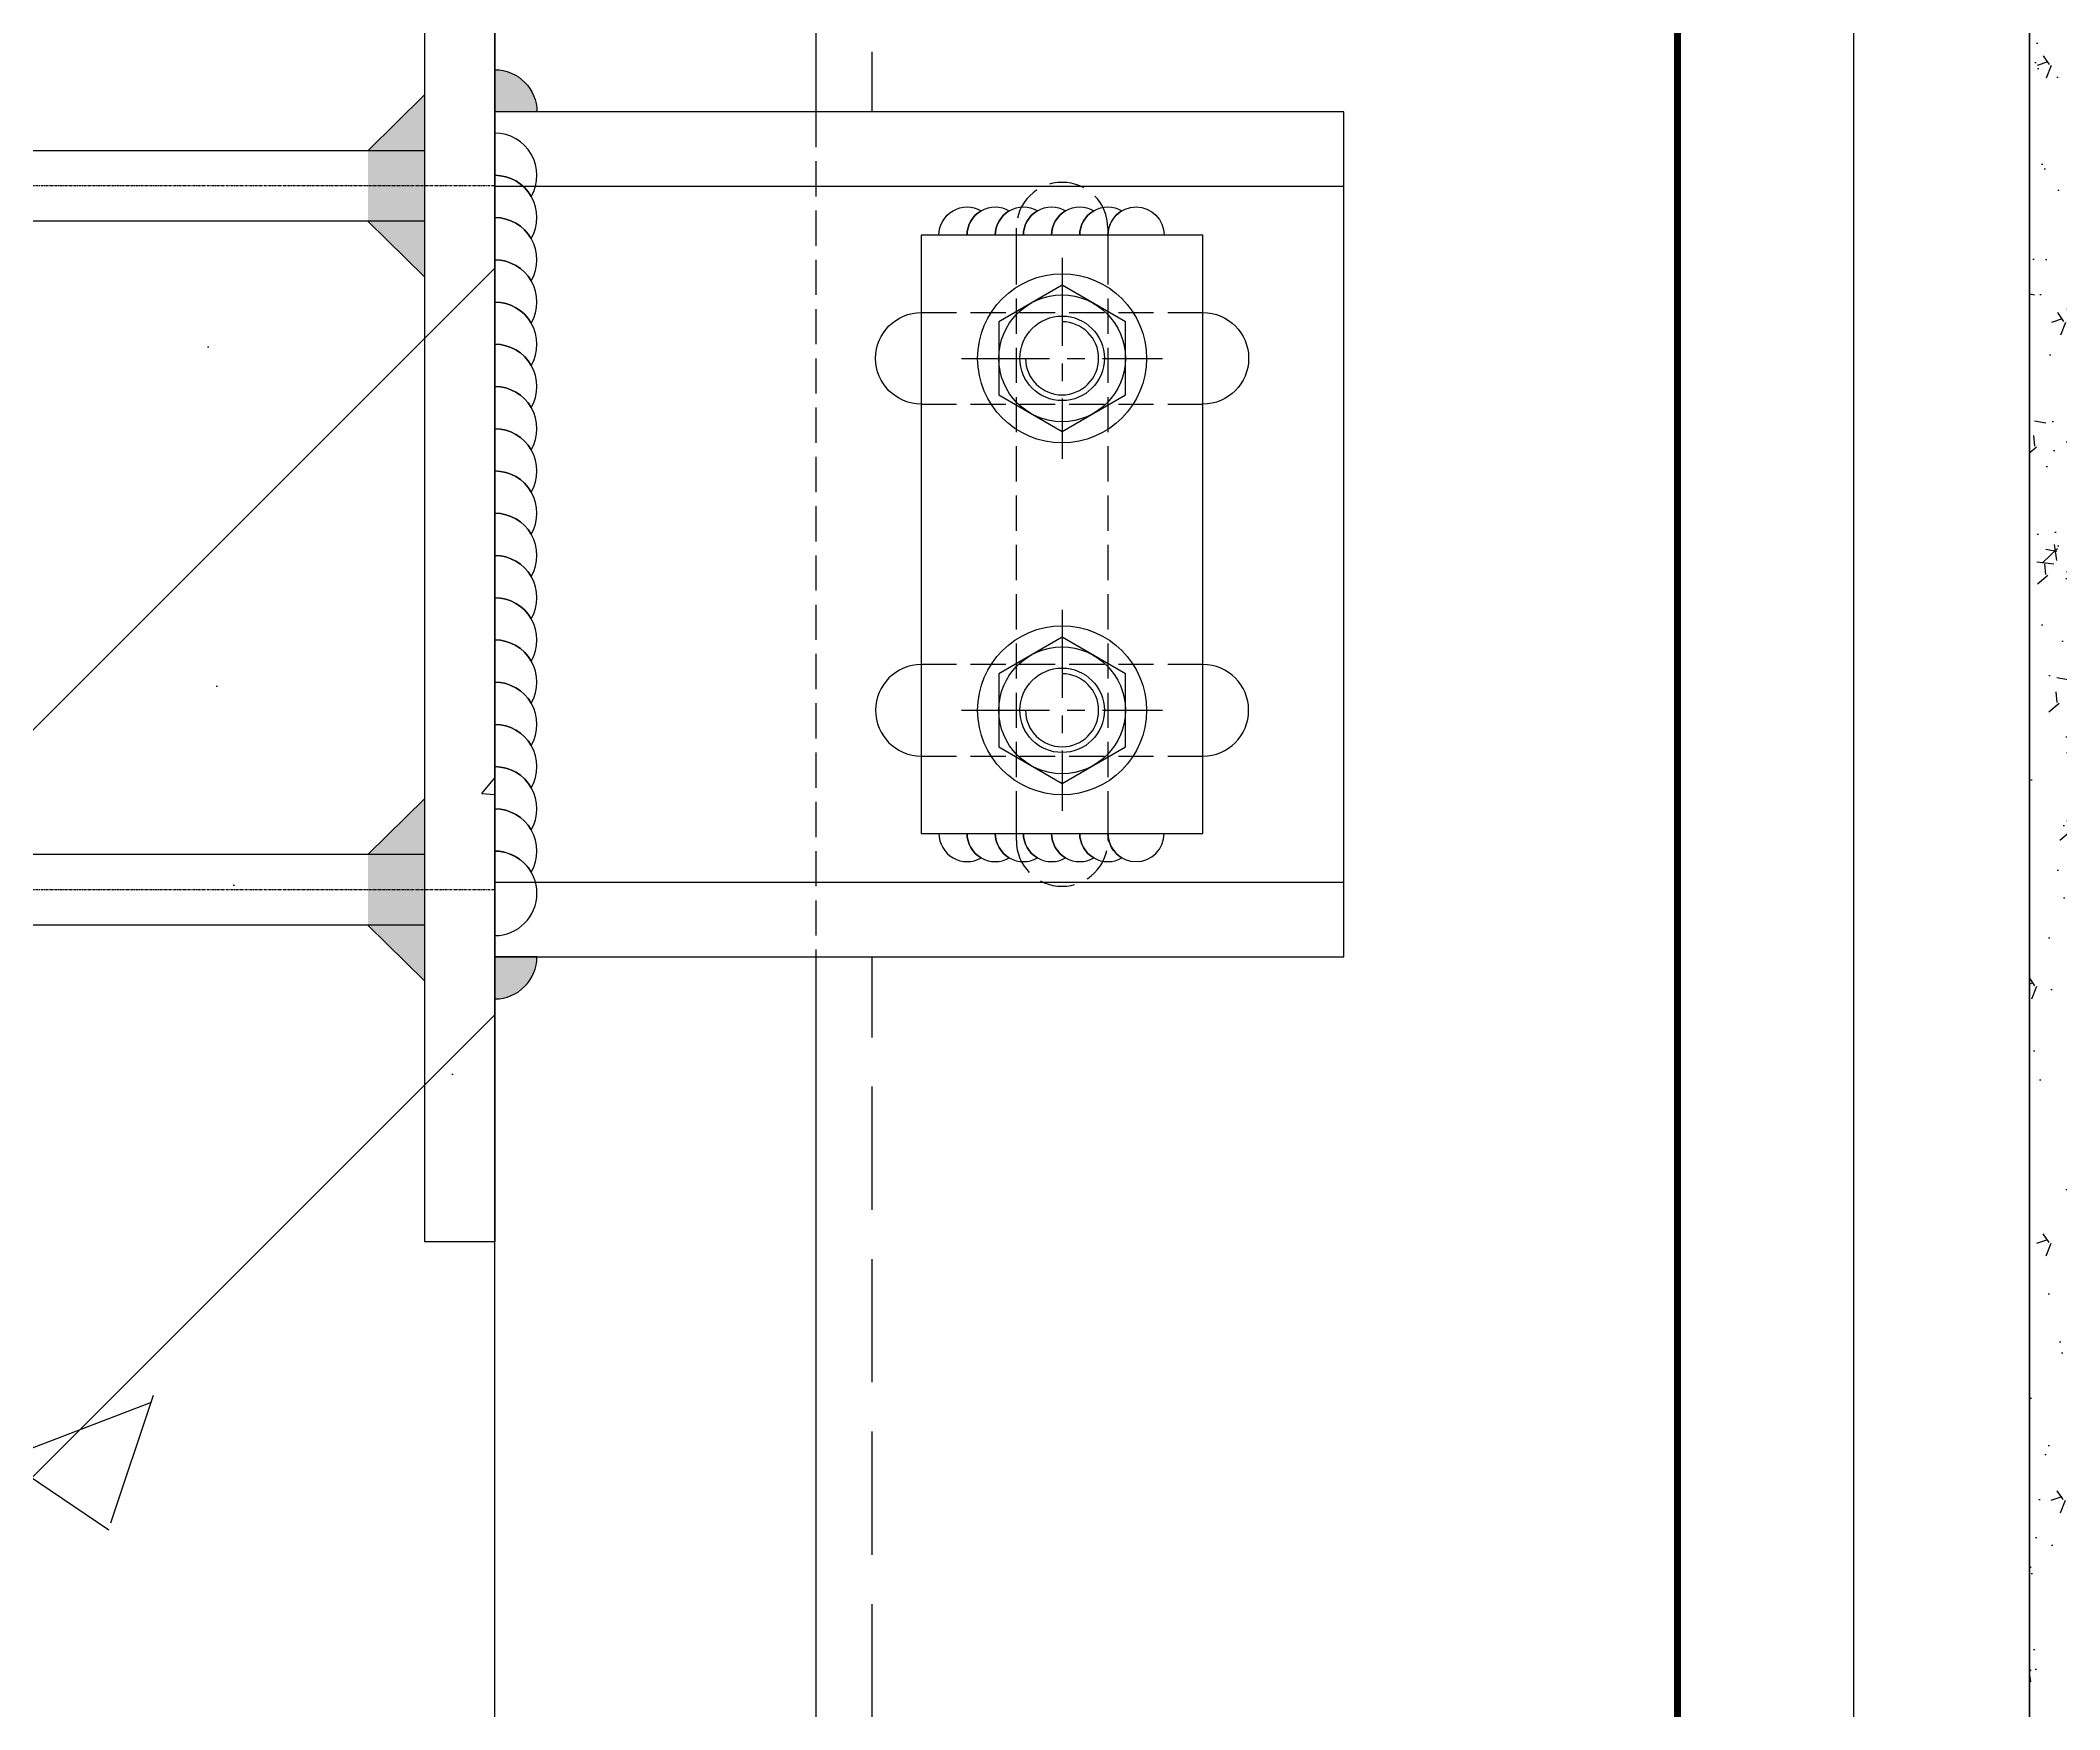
# Model space of a CAD drawing. Extents: x 220580 to 2027826, y -309201 to 71987.
# Drawn here: x 404483.6 to 404770.5, y -209895.4 to -209658.3 of the extents above; entities that cross this region are included whole.
import ezdxf
from ezdxf.enums import TextEntityAlignment as Align

# ---------------------------------------------------------------- set-up
doc = ezdxf.new("R2010")
doc.units = 0
for name, pattern in [('CENTER', [2, 1.25, -0.25, 0.25, -0.25]), ('ZN-CENTER', [2, 1.25, -0.25, 0.25, -0.25]), ('ZN-DASH', [0.35, 0.25, -0.1])]:
    doc.linetypes.add(name, pattern=pattern)
for name, color, linetype in [('!ZN1-填充-8', 8, 'Continuous'), ('!ZN3-其它材质幕墙-60', 60, 'Continuous'), ('!ZN3-铝板幕墙-3', 3, 'Continuous'), ('!ZN4-焊缝-8', 8, 'Continuous'), ('!ZN4-配件-11', 11, 'Continuous'), ('!ZN5-钢材投影-40', 40, 'Continuous'), ('!ZN5-铝材投影-112', 112, 'Continuous'), ('!ZN6-虚线-8', 8, 'ZN-DASH'), ('!ZN6-轴线-1', 1, 'ZN-CENTER'), ('20剖面图$0$PUB_HATCH', 8, 'Continuous'), ('2钢材断面', 2, 'Continuous'), ('40钢材投影', 40, 'Continuous'), ('ALT_CEN-0-30', 1, 'CENTER'), ('AS-COLN', 6, 'Continuous'), ('BM', 8, '保温棉'), ('S-SHAPE', 51, 'Continuous')]:
    doc.layers.add(name, color=color, linetype=linetype)
doc.styles.add('DHTEXT-1', font='ROMANS.shx', dxfattribs={"width": 0.7, "bigfont": 'CHINESE.shx'})
doc.linetypes.add('保温棉', pattern='A,0.006248399999999999,-6.2484,[134,ltypeshp.shx,S=6.2484,R=0,X=-6.2484,Y=0],-12.4968,[134,ltypeshp.shx,S=6.2484,R=180,X=6.2484,Y=0],-6.2484', length=24.9998484)

# ---------------------------------------------------------------- blocks, each defined once
blk = doc.blocks.new('*U1909')
at = {"linetype": 'ByBlock', "ltscale": 15}
blk.add_lwpolyline([(0.599999999627471, 0.599999999627471), (0.599999999627471, 50.00000000000342, -0.414213562373095), (1.199999999254942, 50.5999999996309), (10.93635668896604, 50.5999999996309), (14.33912577864248, 51.19999999925837), (10.93635668896604, 51.79999999888584), (1.199999999254942, 51.79999999888584, 0.414213562373095), (-0.599999999627471, 50.00000000000342), (-0.599999999627471, 0.599999999627471)], format="xyb", dxfattribs=at)
for points in [[(-0.4970562745584175, 50.5999999996309), (-8.999999994412065, 50.5999999996309), (-8.999999994412065, 50.00000000000342), (-0.599999999627471, 50.00000000000342)], [(0.599999999627471, 50.00000000000342), (8.999999994412065, 50.00000000000342), (8.999999994412065, 50.5999999996309), (1.199999999254942, 50.5999999996309)]]:
    blk.add_lwpolyline(points, dxfattribs=at)
at = {"color": 0, "linetype": 'ZN-CENTER', "ltscale": 6}
blk.add_lwpolyline([(16.10812437337995, 51.19999999925837), (1.199999999254942, 51.19999999925837, 0.4142135623730951), (0, 50.00000000000342), (0, -1.813810506033718)], format="xyb", dxfattribs=at)
at = {"linetype": 'ByBlock', "ltscale": 15}
blk.add_lwpolyline([(-8.999999994412065, 0.599999999627471), (-8.999999994412065, 0), (8.999999994412065, 0), (8.999999994412065, 0.599999999627471)], close=True, dxfattribs=at)
blk = doc.blocks.new('*U2091')
at = {"color": 0, "linetype": 'CENTER', "ltscale": 3}
blk.add_line((-4.851510917911964, 2.913225216616411e-13), (14.54315256367451, -8.526512829121202e-15), dxfattribs=at)
at = {"linetype": 'ByBlock', "ltscale": 10}
for p, q in [((0, 1.550000000000024), (9.895000016689004, 1.549999999999739)), ((0.9859588387780631, 2.110000000000021), (1.57904116122194, -2.110000000000007)), ((2.385958838778063, 2.109999999999977), (2.97904116122194, -2.110000000000051)), ((3.785958838778063, 2.109999999999933), (4.37904116122194, -2.110000000000094)), ((5.185958838778062, 2.109999999999889), (5.779041161221939, -2.110000000000138)), ((6.585958838778063, 2.109999999999845), (7.17904116122194, -2.110000000000182)), ((7.985958838778063, 2.109999999999801), (8.57904116122194, -2.110000000000226)), ((9.385958838778063, 2.109999999999757), (9.97904116122194, -2.11000000000027)), ((9.895000016689004, 1.549999999999739), (13, -2.927436071331612e-13)), ((9.895000016689004, -1.550000000000255), (0, -1.549999999999945)), ((13, -2.927436071331612e-13), (9.895000016689004, -1.550000000000255))]:
    blk.add_line(p, q, dxfattribs=at)
blk.add_lwpolyline([(-3.087680633323398, 0.4000000000000909, -0.1514667514007003), (-1.723475382979757, 4), (0, 4), (0, -4), (-1.723475382979757, -4, -0.1514667514007005), (-3.087680633323398, -0.4000000000000892), (-2.699999999999932, -0.3999999999999773), (-2.699999999999932, 0.4000000000000341)], format="xyb", close=True, dxfattribs=at)
for points in [[(1.255725010475717, -1.549999999999976), (0.6626426880318403, 1.550000000000018), (0.9859588387779494, 2.109999999999935), (1.309274989524115, 1.550000000000018), (1.902357311968163, -1.549999999999976), (1.57904116122194, -2.10999999999995)], [(2.655725010475717, -1.55000000000002), (2.06264268803184, 1.549999999999975), (2.385958838777949, 2.109999999999892), (2.709274989524115, 1.549999999999975), (3.302357311968163, -1.55000000000002), (2.97904116122194, -2.109999999999994)], [(4.055725010475717, -1.550000000000064), (3.46264268803184, 1.549999999999931), (3.785958838777949, 2.109999999999848), (4.109274989524115, 1.549999999999931), (4.702357311968163, -1.550000000000064), (4.37904116122194, -2.110000000000038)], [(5.455725010475716, -1.550000000000108), (4.86264268803184, 1.549999999999887), (5.185958838777949, 2.109999999999804), (5.509274989524115, 1.549999999999887), (6.102357311968162, -1.550000000000108), (5.779041161221939, -2.110000000000082)], [(6.855725010475717, -1.550000000000152), (6.26264268803184, 1.549999999999843), (6.585958838777949, 2.10999999999976), (6.909274989524115, 1.549999999999843), (7.502357311968162, -1.550000000000152), (7.17904116122194, -2.110000000000126)], [(8.255725010475718, -1.550000000000196), (7.66264268803184, 1.549999999999799), (7.985958838777949, 2.109999999999716), (8.309274989524116, 1.549999999999799), (8.902357311968164, -1.550000000000196), (8.57904116122194, -2.11000000000017)], [(9.655725010475717, -1.55000000000024), (9.06264268803184, 1.549999999999755), (9.385958838777949, 2.109999999999672), (9.709274989524115, 1.549999999999755), (10.30235731196816, -1.55000000000024), (9.97904116122194, -2.110000000000213)]]:
    blk.add_lwpolyline(points, close=True, dxfattribs=at)
at = {"layer": 'Defpoints', "color": 0, "ltscale": 10, "style": 'DHTEXT-1', "width": 0.7}
blk.add_text('4.2', height=1, rotation=90, dxfattribs=at).set_placement((-0.4943080637851551, -1.360906739295894), align=Align.CENTER)
blk = doc.blocks.new('*U2090')
at = {"color": 0, "linetype": 'CENTER', "ltscale": 3}
blk.add_line((-4.851510917911964, 2.913225216616411e-13), (20.54315256367451, -4.2632564145606e-15), dxfattribs=at)
at = {"linetype": 'ByBlock', "ltscale": 10}
for p, q in [((0, 1.550000000000024), (15.895000016689, 1.549999999999744)), ((0.9859588387780631, 2.110000000000021), (1.57904116122194, -2.110000000000007)), ((2.385958838778063, 2.109999999999994), (2.97904116122194, -2.110000000000034)), ((3.785958838778063, 2.109999999999967), (4.37904116122194, -2.110000000000061)), ((5.185958838778062, 2.10999999999994), (5.779041161221939, -2.110000000000087)), ((6.585958838778063, 2.109999999999913), (7.17904116122194, -2.110000000000114)), ((7.985958838778063, 2.109999999999886), (8.57904116122194, -2.110000000000142)), ((9.385958838778063, 2.109999999999859), (9.97904116122194, -2.110000000000168)), ((10.78595883877806, 2.109999999999832), (11.37904116122194, -2.110000000000196)), ((12.18595883877806, 2.109999999999805), (12.77904116122194, -2.110000000000222)), ((13.58595883877806, 2.109999999999778), (14.17904116122194, -2.110000000000249)), ((14.98595883877806, 2.109999999999751), (15.57904116122194, -2.110000000000277)), ((15.895000016689, 1.549999999999744), (19, -2.884803507186006e-13)), ((15.895000016689, -1.550000000000251), (0, -1.549999999999945)), ((19, -2.884803507186006e-13), (15.895000016689, -1.550000000000251))]:
    blk.add_line(p, q, dxfattribs=at)
blk.add_lwpolyline([(-3.087680633323398, 0.4000000000000909, -0.1514667514007003), (-1.723475382979757, 4), (0, 4), (0, -4), (-1.723475382979757, -4, -0.1514667514007005), (-3.087680633323398, -0.4000000000000892), (-2.699999999999932, -0.3999999999999773), (-2.699999999999932, 0.4000000000000341)], format="xyb", close=True, dxfattribs=at)
for points in [[(1.255725010475717, -1.549999999999976), (0.6626426880318403, 1.550000000000018), (0.9859588387779494, 2.109999999999935), (1.309274989524115, 1.550000000000018), (1.902357311968163, -1.549999999999976), (1.57904116122194, -2.10999999999995)], [(2.655725010475717, -1.550000000000003), (2.06264268803184, 1.549999999999991), (2.385958838777949, 2.109999999999908), (2.709274989524115, 1.549999999999991), (3.302357311968163, -1.550000000000003), (2.97904116122194, -2.109999999999977)], [(4.055725010475717, -1.55000000000003), (3.46264268803184, 1.549999999999965), (3.785958838777949, 2.109999999999881), (4.109274989524115, 1.549999999999965), (4.702357311968163, -1.55000000000003), (4.37904116122194, -2.110000000000004)], [(5.455725010475716, -1.550000000000057), (4.86264268803184, 1.549999999999937), (5.185958838777949, 2.109999999999855), (5.509274989524115, 1.549999999999937), (6.102357311968162, -1.550000000000057), (5.779041161221939, -2.110000000000031)], [(6.855725010475717, -1.550000000000084), (6.26264268803184, 1.549999999999911), (6.585958838777949, 2.109999999999828), (6.909274989524115, 1.549999999999911), (7.502357311968162, -1.550000000000084), (7.17904116122194, -2.110000000000058)], [(8.255725010475718, -1.550000000000111), (7.66264268803184, 1.549999999999883), (7.985958838777949, 2.1099999999998), (8.309274989524116, 1.549999999999883), (8.902357311968164, -1.550000000000111), (8.57904116122194, -2.110000000000085)], [(9.655725010475717, -1.550000000000138), (9.06264268803184, 1.549999999999857), (9.385958838777949, 2.109999999999774), (9.709274989524115, 1.549999999999857), (10.30235731196816, -1.550000000000138), (9.97904116122194, -2.110000000000111)], [(11.05572501047572, -1.550000000000165), (10.46264268803184, 1.54999999999983), (10.78595883877795, 2.109999999999746), (11.10927498952411, 1.54999999999983), (11.70235731196816, -1.550000000000165), (11.37904116122194, -2.110000000000139)], [(12.45572501047572, -1.550000000000192), (11.86264268803184, 1.549999999999803), (12.18595883877795, 2.10999999999972), (12.50927498952412, 1.549999999999803), (13.10235731196816, -1.550000000000192), (12.77904116122194, -2.110000000000166)], [(13.85572501047572, -1.550000000000219), (13.26264268803184, 1.549999999999776), (13.58595883877795, 2.109999999999693), (13.90927498952411, 1.549999999999776), (14.50235731196816, -1.550000000000219), (14.17904116122194, -2.110000000000193)], [(15.25572501047572, -1.550000000000246), (14.66264268803184, 1.549999999999749), (14.98595883877795, 2.109999999999665), (15.30927498952412, 1.549999999999749), (15.90235731196816, -1.550000000000246), (15.57904116122194, -2.11000000000022)]]:
    blk.add_lwpolyline(points, close=True, dxfattribs=at)
at = {"layer": 'Defpoints', "color": 0, "ltscale": 10, "style": 'DHTEXT-1', "width": 0.7}
blk.add_text('4.2', height=1, rotation=90, dxfattribs=at).set_placement((-0.4943080637851551, -1.360906739295894), align=Align.CENTER)
blk = doc.blocks.new('*U1839')
at = {"linetype": 'ByBlock', "ltscale": 10}
blk.add_lwpolyline([(0, -5), (1, -5), (1, 5), (0, 5)], close=True, dxfattribs=at)
blk = doc.blocks.new('*U1778')
at = {"layer": '!ZN1-填充-8', "ltscale": 10}
h = blk.add_hatch(dxfattribs=at)
h.set_pattern_fill('AR-CONC', color=8, scale=10)
h.set_pattern_definition([(49.99999999999999, (186.9277592031826, 0), (18.2184668996004, -1.593908553890308), [1.905, -20.955]), (355, (186.9277592031826, 0), (-3.524282597566698, 19.105664288218), [1.524, -16.764]), (100.451, (188.4459592031826, -0.132825), (14.69425016659592, 17.51166878202919), [1.619, -17.809]), (46.18420000000002, (186.9277592031826, 5.08), (27.10790408921299, -4.204232793272713), [2.857499999999998, -31.43249999999999]), (96.6356, (189.1867492031826, 4.729649999999999), (23.74042344662372, 24.74255558900492), [2.4285, -26.7135]), (351.1840000000001, (186.9277592031826, 5.08), (23.74046058139339, 24.74251178605977), [2.286, -25.146]), (21, (189.4677592031826, 3.81), (15.16148798353833, -10.22655185167625), [1.905, -20.955]), (326.0000000000001, (189.4677592031826, 3.81), (6.180202834764708, 18.41879661223193), [1.524, -16.764]), (71.4514, (190.7312092031826, 2.95779), (21.34164907701244, 8.192285771605745), [1.619, -17.809]), (37.50000000000001, (186.9277592031826, 0), (0.308860325059182, 8.455503887315311), [0, -16.5608, 0, -17.018, 0, -16.8275]), (7.499999999999999, (186.9277592031826, 0), (6.681966251030574, 10.01805748181195), [0, -9.7028, 0, -16.1798, 0, -6.4135]), (327.5, (181.2635592031826, 0), (13.55905951668714, -0.5728743992673435), [0, -6.35, 0, -19.812, 0, -26.289]), (317.5, (178.7235592031826, 0), (14.81291813860181, 2.542649103333303), [0, -8.255, 0, -13.1572, 0, -18.669])])
edge = h.paths.add_edge_path()
edge.add_line((394.1575950642869, 8), (0, 8))
edge.add_line((0, 8), (0, 0))
edge.add_line((0, 0), (394.1575950642869, 0))
at = {"layer": '!ZN1-填充-8', "const_width": 1}
blk.add_lwpolyline([(-2.999999998137184, 58), (394.1575950642869, 58)], dxfattribs=at)
at = {"layer": '!ZN3-其它材质幕墙-60', "ltscale": 20}
blk.add_lwpolyline([(394.1575950642869, 8), (0, 8), (0, 0), (394.1575950642869, 0)], dxfattribs=at)
at = {"layer": '!ZN5-铝材投影-112'}
blk.add_lwpolyline([(-2, 8), (28, 8), (28, 11), (1, 11), (1, 28), (-2, 28)], close=True, dxfattribs=at)
at = {"layer": '!ZN6-虚线-8', "color": 8, "linetype": 'ZN-DASH', "ltscale": 10}
for p, q in [((12.99999999999996, 8), (12.99999999999996, 0)), ((18.99999999999996, 8), (18.99999999999996, 0))]:
    blk.add_line(p, q, dxfattribs=at)
at = {"layer": 'BM'}
blk.add_line((-2.999999998137184, 33), (394.1575950642869, 33), dxfattribs=at)
at = {"layer": 'Defpoints', "color": 8}
blk.add_lwpolyline([(394.1575950642869, 58), (-2.999999998137184, 58), (-2.999999998137184, 8), (394.1575950642869, 8)], dxfattribs=at)
at = {"layer": '!ZN4-配件-11', "color": 1}
blk.add_blockref('*U1909', (300, 8), dxfattribs=at)
for name, p, rotation in [('*U2091', (1, 18), 180), ('*U2090', (16.00000000000005, -1), 89.99999999999997)]:
    blk.add_blockref(name, p, dxfattribs=dict(at, rotation=rotation))
at = {"layer": '!ZN4-配件-11', "extrusion": (0, 0, -1), "zscale": -1, "rotation": 270}
blk.add_blockref('*U1839', (-15.99999999999976, -8.881784197001252e-16), dxfattribs=at)
blk = doc.blocks.new('A$Cec10f56f')
at = {"layer": '!ZN1-填充-8'}
h = blk.add_hatch(color=252, dxfattribs=at)
h.dxf.hatch_style = 1
h.paths.add_polyline_path([(10.00000073583942, 54.9999991057266), (10.00000073583942, 62.94425072797458), (18.00873087856598, 54.99999902409036)])
h = blk.add_hatch(color=252, dxfattribs=at)
h.dxf.hatch_style = 1
h.paths.add_polyline_path([(18.00873087856598, 54.99999902409036), (18.0087308887596, 44.99999946681783), (10.00000074603304, 44.99999946681783), (10.00000073583942, 54.9999991057266)])
h = blk.add_hatch(color=252, dxfattribs=at)
h.dxf.hatch_style = 1
h.paths.add_polyline_path([(10.00000073583942, 44.99999982787995), (10.00000073583942, 37.05574820563197), (18.00873087856598, 44.99999990951619)])
h = blk.add_hatch(color=252, dxfattribs=at)
h.dxf.hatch_style = 1
h.paths.add_polyline_path([(10.00000073583942, -45.0000008942734), (10.00000073583942, -37.05574927202542), (18.00873087856598, -45.00000097590964)])
h = blk.add_hatch(color=252, dxfattribs=at)
h.dxf.hatch_style = 1
h.paths.add_polyline_path([(18.00873087856598, -45.00000097590964), (18.0087308887596, -55.00000053318217), (10.00000074603304, -55.00000053318217), (10.00000073583942, -45.0000008942734)])
h = blk.add_hatch(color=252, dxfattribs=at)
h.dxf.hatch_style = 1
h.paths.add_polyline_path([(10.00000073583942, -55.00000017212005), (10.00000073583942, -62.94425179436803), (18.00873087856598, -55.00000009048381)])
at = {"layer": '2钢材断面'}
for p, q in [((0, 100), (10, 100)), ((0, 100), (0, -100)), ((10, 100), (10.00000109216853, 45)), ((10.00000109216853, 45), (10, -44)), ((10, -44), (10, -100)), ((0, -100), (10, -100))]:
    blk.add_line(p, q, dxfattribs=at)
at = {"layer": '40钢材投影'}
for p, q in [((18.00873087856598, 54.99999902409036), (10.00000073583942, 62.94425072797458)), ((10.00000015634578, 54.9999999126303), (200, 54.99999761907384)), ((200, 55), (200, 45)), ((10, 45), (200, 45)), ((18.00873087856598, 44.99999990951619), (10.00000073583942, 37.05574820563197)), ((18.00873087856598, -45.00000097590964), (10.00000073583942, -37.05574927202542)), ((10.00000015634578, -45.0000000873697), (200, -45.00000238092616)), ((200, -45), (200, -55)), ((10, -55), (200, -55)), ((18.00873087856598, -55.00000009048381), (10.00000073583942, -62.94425179436803))]:
    blk.add_line(p, q, dxfattribs=at)
for points in [[(172, 45), (150, 45), (150, 55), (200, 55), (200, 45), (184, 45)], [(172, -55), (150, -55), (150, -45), (200, -45), (200, -55), (184, -55)]]:
    blk.add_lwpolyline(points, dxfattribs=at)
at = {"layer": 'ALT_CEN-0-30', "ltscale": 0.3}
for p, q in [((0, 50), (197.8050792769063, 50)), ((0, -50), (197.8050792769063, -50))]:
    blk.add_line(p, q, dxfattribs=at)
blk = doc.blocks.new('*U321')
at = {"linetype": 'ZN-DASH', "ltscale": 20}
blk.add_wipeout([(-120.5982682140948, -60.00000000000013), (-6.323830348264892e-13, -60.00000000000013), (1.8474111129762605e-13, 59.99999999999986), (-120.5982682140948, 59.99999999999986)], dxfattribs=at).dxf.layer = '!ZN6-虚线-8'
at = {"layer": '!ZN4-焊缝-8', "ltscale": 0.1}
h = blk.add_hatch(color=256, dxfattribs=at)
edge = h.paths.add_edge_path()
edge.add_line((-114.598268214093, 59.99999999999901), (-120.598268214093, 59.99999999999901))
edge.add_line((-120.598268214093, 59.99999999999901), (-120.598268214093, 66.00000000000264))
edge.add_arc((-120.5982682140948, 60.00000000000082), 6.000000000001819, -1.7394086171407253e-11, 89.99999999998272, ccw=False)
h = blk.add_hatch(color=256, dxfattribs=at)
edge = h.paths.add_edge_path()
edge.add_line((-114.598268214093, -59.99999999999827), (-120.598268214093, -59.99999999999827))
edge.add_line((-120.598268214093, -59.99999999999827), (-120.598268214093, -66.0000000000019))
edge.add_arc((-120.5982682140948, -60.00000000000009), 6.000000000001819, 270.0000000000173, 360.0000000000174)
for points in [[(-114.598268214093, 59.99999999999901), (-120.598268214093, 59.99999999999901), (-120.598268214093, 66.00000000000264, -0.414213562373095)], [(-114.598268214093, -59.99999999999827), (-120.598268214093, -59.99999999999827), (-120.598268214093, -66.0000000000019, 0.414213562373095)]]:
    blk.add_lwpolyline(points, format="xyb", close=True, dxfattribs=at)
at = {"layer": '!ZN4-焊缝-8', "color": 8, "ltscale": 20}
blk.add_lwpolyline([(-120.598268214093, -57.00000000000053, 0.9999999999999999), (-120.598268214093, -45.00000000000053, -0.2679491924311229), (-115.4021157913864, -48.00000000000053, 0.5773502691896258), (-120.598268214093, -39.00000000000053, -0.2679491924311229), (-115.4021157913864, -42.00000000000053, 0.5773502691896258), (-120.598268214093, -33.00000000000053, -0.2679491924311229), (-115.4021157913864, -36.00000000000053, 0.5773502691896258), (-120.598268214093, -27.00000000000053, -0.2679491924311229), (-115.4021157913864, -30.00000000000053, 0.5773502691896258), (-120.598268214093, -21.00000000000053, -0.2679491924311229), (-115.4021157913864, -24.00000000000053, 0.5773502691896258), (-120.598268214093, -15.00000000000053, -0.2679491924311229), (-115.4021157913864, -18.00000000000053, 0.5773502691896258), (-120.598268214093, -9.000000000000526, -0.2679491924311229), (-115.4021157913864, -12.00000000000053, 0.5773502691896258), (-120.598268214093, -3.000000000000526, -0.2679491924311229), (-115.4021157913864, -6.000000000000528, 0.5773502691896258), (-120.598268214093, 2.999999999999474, -0.2679491924311229), (-115.4021157913864, -5.284661597215745e-13, 0.5773502691896258), (-120.598268214093, 8.999999999999474, -0.2679491924311229), (-115.4021157913864, 5.999999999999472, 0.5773502691896258), (-120.598268214093, 14.99999999999947, -0.2679491924311229), (-115.4021157913864, 11.99999999999947, 0.5773502691896258), (-120.598268214093, 20.99999999999947, -0.2679491924311229), (-115.4021157913864, 17.99999999999947, 0.5773502691896258), (-120.598268214093, 26.99999999999947, -0.2679491924311229), (-115.4021157913864, 23.99999999999947, 0.5773502691896258), (-120.598268214093, 32.99999999999947, -0.2679491924311229), (-115.4021157913864, 29.99999999999947, 0.5773502691896258), (-120.598268214093, 38.99999999999947, -0.2679491924311229), (-115.4021157913864, 35.99999999999947, 0.5773502691896258), (-120.598268214093, 44.99999999999947, -0.2679491924311229), (-115.4021157913864, 41.99999999999947, 0.5773502691896258), (-120.598268214093, 50.99999999999947, -0.2679491924311229), (-115.4021157913864, 47.99999999999947, 0.5773502691896258), (-120.598268214093, 56.99999999999947)], format="xyb", dxfattribs=at)
at = {"layer": '!ZN4-焊缝-8', "ltscale": 0.1}
for points in [[(-57.50000000000347, 42.49999999999267, -0.5773502691896255), (-51.50000000000347, 45.96410161512898, 0.2679491924311229), (-53.50000000000347, 42.49999999999267, -0.5773502691896255), (-47.50000000000347, 45.96410161512898, 0.2679491924311229), (-49.50000000000347, 42.49999999999267, -0.5773502691896255), (-43.50000000000347, 45.96410161512898, 0.2679491924311229), (-45.50000000000347, 42.49999999999267, -0.5773502691896255), (-39.50000000000347, 45.96410161512898, 0.2679491924311229), (-41.50000000000347, 42.49999999999267, -0.5773502691896255), (-35.50000000000347, 45.96410161512898, 0.2679491924311229), (-37.50000000000347, 42.49999999999267, -0.5773502691896255), (-31.50000000000347, 45.96410161512898, 0.2679491924311229), (-33.50000000000347, 42.49999999999267, -0.9999999999999999), (-25.50000000000347, 42.49999999999267, -0.9999999999999999)], [(-57.50000000000438, -42.49999999999278, 0.5773502691896255), (-51.50000000000438, -45.9641016151291, -0.2679491924311229), (-53.50000000000438, -42.49999999999278, 0.5773502691896255), (-47.50000000000438, -45.9641016151291, -0.2679491924311229), (-49.50000000000438, -42.49999999999278, 0.5773502691896255), (-43.50000000000438, -45.9641016151291, -0.2679491924311229), (-45.50000000000438, -42.49999999999278, 0.5773502691896255), (-39.50000000000438, -45.9641016151291, -0.2679491924311229), (-41.50000000000438, -42.49999999999278, 0.5773502691896255), (-35.50000000000438, -45.9641016151291, -0.2679491924311229), (-37.50000000000438, -42.49999999999278, 0.5773502691896255), (-31.50000000000438, -45.9641016151291, -0.2679491924311229), (-33.50000000000438, -42.49999999999278, 0.9999999999999999), (-25.50000000000438, -42.49999999999278, 0.9999999999999999)]]:
    blk.add_lwpolyline(points, format="xyb", dxfattribs=at)
at = {"layer": '!ZN4-配件-11', "linetype": 'ByBlock', "ltscale": 10}
for points in [[(-31.00000000000256, 30.19615242270632), (-40.00000000000256, 35.39230484541261), (-49.00000000000257, 30.19615242270632), (-49.00000000000257, 19.80384757729374), (-40.00000000000256, 14.60769515458745), (-31.00000000000256, 19.80384757729374)], [(-31.00000000000256, -19.80384757729368), (-40.00000000000256, -14.60769515458739), (-49.00000000000257, -19.80384757729368), (-49.00000000000257, -30.19615242270626), (-40.00000000000256, -35.39230484541255), (-31.00000000000256, -30.19615242270626)]]:
    blk.add_lwpolyline(points, close=True, dxfattribs=at)
for centre, radius in [((-40.00000000000256, 25.00000000000003), 12), ((-40.00000000000256, 25.00000000000003), 9), ((-40.00000000000256, 25.00000000000003), 6), ((-40.00000000000256, -24.99999999999997), 12), ((-40.00000000000256, -24.99999999999997), 9), ((-40.00000000000256, -24.99999999999997), 6)]:
    blk.add_circle(centre, radius, dxfattribs=at)
for centre in [(-40.00000000000256, 25.00000000000003), (-40.00000000000256, -24.99999999999997)]:
    blk.add_arc(centre, 5.190000000000509, 180, 90, dxfattribs=at)
at = {"layer": '!ZN5-钢材投影-40'}
for p, q in [((-120.5982682140948, 49.4354466528809), (1.70530256582424e-13, 49.4354466528809)), ((-120.5982682140948, -49.43544665288124), (-7.389644451905042e-13, -49.43544665288124))]:
    blk.add_line(p, q, dxfattribs=at)
for points in [[(-120.5982682140948, -60.00000000000006), (-7.389644451905042e-13, -60.00000000000006), (1.70530256582424e-13, 59.99999999999994), (-120.5982682140948, 59.99999999999994)], [(-57.50000000000075, -42.50000000000006), (-20.00000000000074, -42.50000000000006), (-19.99999999999983, 42.49999999999994), (-59.99999999999984, 42.49999999999994), (-60.00000000000075, -42.50000000000006)]]:
    blk.add_lwpolyline(points, close=True, dxfattribs=at)
for points in [[(-60.00000000000257, 18.5), (-60.00000000000257, 18.5, -0.9999999999999999), (-60.00000000000257, 31.5), (-60.00000000000257, 31.5)], [(-20.00000000000256, 31.5), (-20.00000000000256, 31.5, -0.9999999999999999), (-20.00000000000256, 18.5), (-20.00000000000256, 18.5)], [(-60.00000000000257, -18.5), (-60.00000000000257, -18.5, 0.9999999999999999), (-60.00000000000257, -31.5), (-60.00000000000257, -31.5)], [(-20.00000000000256, -31.5), (-20.00000000000256, -31.5, 0.9999999999999999), (-20.00000000000256, -18.5), (-20.00000000000256, -18.5)]]:
    blk.add_lwpolyline(points, format="xyb", dxfattribs=at)
at = {"layer": '!ZN6-虚线-8', "linetype": 'ZN-DASH', "ltscale": 20}
for p, q in [((-74.99999999999955, 59.99999999999994), (-75.00000000000045, -60.00000000000006)), ((-60.00000000000257, 31.5), (-20.00000000000256, 31.5)), ((-60.00000000000257, 18.5), (-20.00000000000256, 18.5)), ((-20.00000000000256, -18.5), (-60.00000000000257, -18.5)), ((-60.00000000000257, -31.5), (-20.00000000000256, -31.5))]:
    blk.add_line(p, q, dxfattribs=at)
blk.add_lwpolyline([(-33.50000000000256, 40.49999999999994), (-33.50000000000256, -41.50000000000006), (-33.50000000000256, -43.50000000000006, -0.9999999999999999), (-46.50000000000257, -43.50000000000006), (-46.50000000000257, -41.50000000000006), (-46.50000000000257, 40.49999999999994), (-46.50000000000257, 43.49999999999994, -0.9999999999999999), (-33.50000000000256, 43.49999999999994)], format="xyb", close=True, dxfattribs=at)
at = {"layer": '!ZN6-轴线-1', "color": 1, "linetype": 'ZN-CENTER', "ltscale": 10}
for p, q in [((-40.00000000000256, 39.27463746114688), (-40.00000000000256, 10.72536253885317)), ((-54.27463746114939, 25.00000000000003), (-25.72536253885568, 25.00000000000003)), ((-40.00000000000256, -10.72536253885311), (-40.00000000000256, -39.27463746114683)), ((-54.27463746114939, -24.99999999999997), (-25.72536253885568, -24.99999999999997))]:
    blk.add_line(p, q, dxfattribs=at)
blk = doc.blocks.new('20250828132035')
at = {"layer": '20剖面图$0$PUB_HATCH'}
h = blk.add_hatch(dxfattribs=at)
h.set_pattern_fill('钢筋混凝土', color=256, scale=30, style=0)
h.set_pattern_definition([(45, (1654310.399681513, -568207.4520265874), (-53.03300858899107, 53.03300858899107), []), (49.99999999999999, (1654310.399681513, -568207.4520265874), (215.178054780226, -18.82564049477853), [22.5, -247.5]), (355, (1654310.399681513, -568207.4520265874), (-41.6254000839, 225.6576401100035), [18, -198]), (100.4514, (1654328.331185513, -568209.0208285875), (173.5528145142065, 206.8318626182861), [19.122057, -210.3426336]), (46.18420000000001, (1654310.399681513, -568147.4520265874), (320.1723145876933, -49.65570429870542), [33.75, -371.25]), (96.6356, (1654337.080705013, -568151.5900186873), (280.398811664611, 292.2353612701325), [28.6830864, -315.5139]), (351.1842, (1654310.399681513, -568147.4520265874), (280.3985835400882, 292.2355802775974), [27, -297]), (21, (1654340.399681513, -568162.4520265874), (179.0721156355385, -120.7856671996016), [22.5, -247.5]), (326.0000000000001, (1654340.399681513, -568162.4520265874), (72.99459957647451, 217.5450135140559), [18, -198]), (71.4514, (1654355.322351413, -568172.5175083873), (252.066788574447, 96.75914901298572), [19.122057, -210.3426336]), (37.50000000000001, (1654310.399681513, -568207.4520265874), (3.647956595187201, 99.86815614939344), [0, -195.6, 0, -201, 0, -198.75]), (7.499999999999999, (1654310.399681513, -568207.4520265874), (78.92086123264458, 118.3235135647081), [0, -114.6, 0, -191.1, 0, -75.75]), (327.5, (1654243.499681513, -568207.4520265874), (160.1467308517227, -6.766461520313927), [0, -75, 0, -234, 0, -310.5]), (317.5, (1654213.499681513, -568207.4520265874), (174.9558508027159, 30.03149469969532), [0, -97.5, 0, -155.4, 0, -220.5])])
h.paths.add_polyline_path([(100.0000152135035, 12549.99999652867), (300.0000150983687, 12549.99999652978), (300.0000150983687, 14449.99999993737), (100.0000150251435, 14449.99999993626)])
at = {"layer": '!ZN5-钢材投影-40', "ltscale": 0.3}
blk.add_line((345.5982851227745, 14505.00000000966), (345.5982851227745, 14131.04394473124), dxfattribs=at)
at = {"layer": '!ZN6-虚线-8', "color": 8, "linetype": 'ZN-DASH', "ltscale": 70}
blk.add_line((353.5982851227745, 14131.04394473124), (353.5982851227745, 14505.00000000966), dxfattribs=at)
at = {"layer": 'S-SHAPE'}
blk.add_line((300.0000150792766, 12549.99999652454), (300.0000150983687, 14449.99999993737), dxfattribs=at)
at = {"xscale": -1.000000000000006, "rotation": 90}
blk.add_blockref('*U1778', (525.9999832845642, 14422.00000001153), dxfattribs=at)
at = {"layer": '40钢材投影', "color": 2, "ltscale": 500, "xscale": -1, "rotation": 359.9999999933083}
blk.add_blockref('A$Cec10f56f', (300.0000001083827, 14299.9999999362), dxfattribs=at)
at = {"ltscale": 20}
blk.add_blockref('*U321', (420.598268310714, 14300.49999993737), dxfattribs=at)
blk = doc.blocks.new('A$Cd368c47f')
at = {"ltscale": 30}
blk.add_blockref('20250828132035', (200.0000167153194, 1.213338691741228e-07), dxfattribs=at)

msp = doc.modelspace()

# ---------------------------------------------------------------- linework, layer by layer
at = {"layer": 'AS-COLN'}
msp.add_line((404548.1902742604, -211528.9690559824), (404548.1902742795, -209628.9690525695), dxfattribs=at)

# ---------------------------------------------------------------- next in the draw order: block references
at = {"layer": '!ZN3-铝板幕墙-3', "ltscale": 2000}
msp.add_blockref('A$Cd368c47f', (404048.1902592778, -224028.9690525695), dxfattribs=at)

doc.saveas('drawing.dxf')
